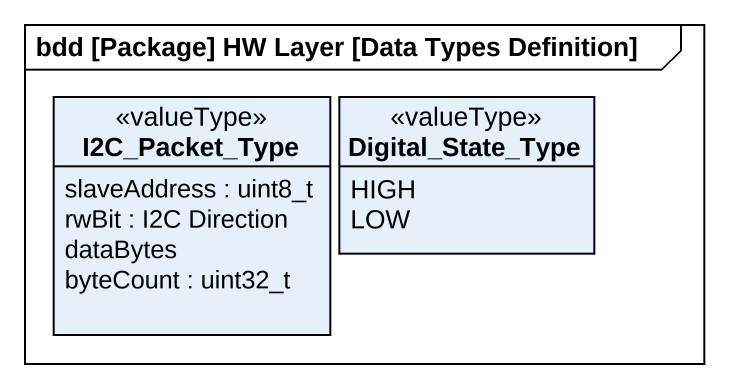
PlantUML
@startuml
mainframe bdd [Package] HW Layer [Data Types Definition]
hide circle
hide empty members
class I2C_Packet_Type <<valueType>> {
  slaveAddress : uint8_t
  rwBit : I2C Direction
  dataBytes
  byteCount : uint32_t
}
enum Digital_State_Type <<valueType>> {
  HIGH
  LOW
}
@enduml
